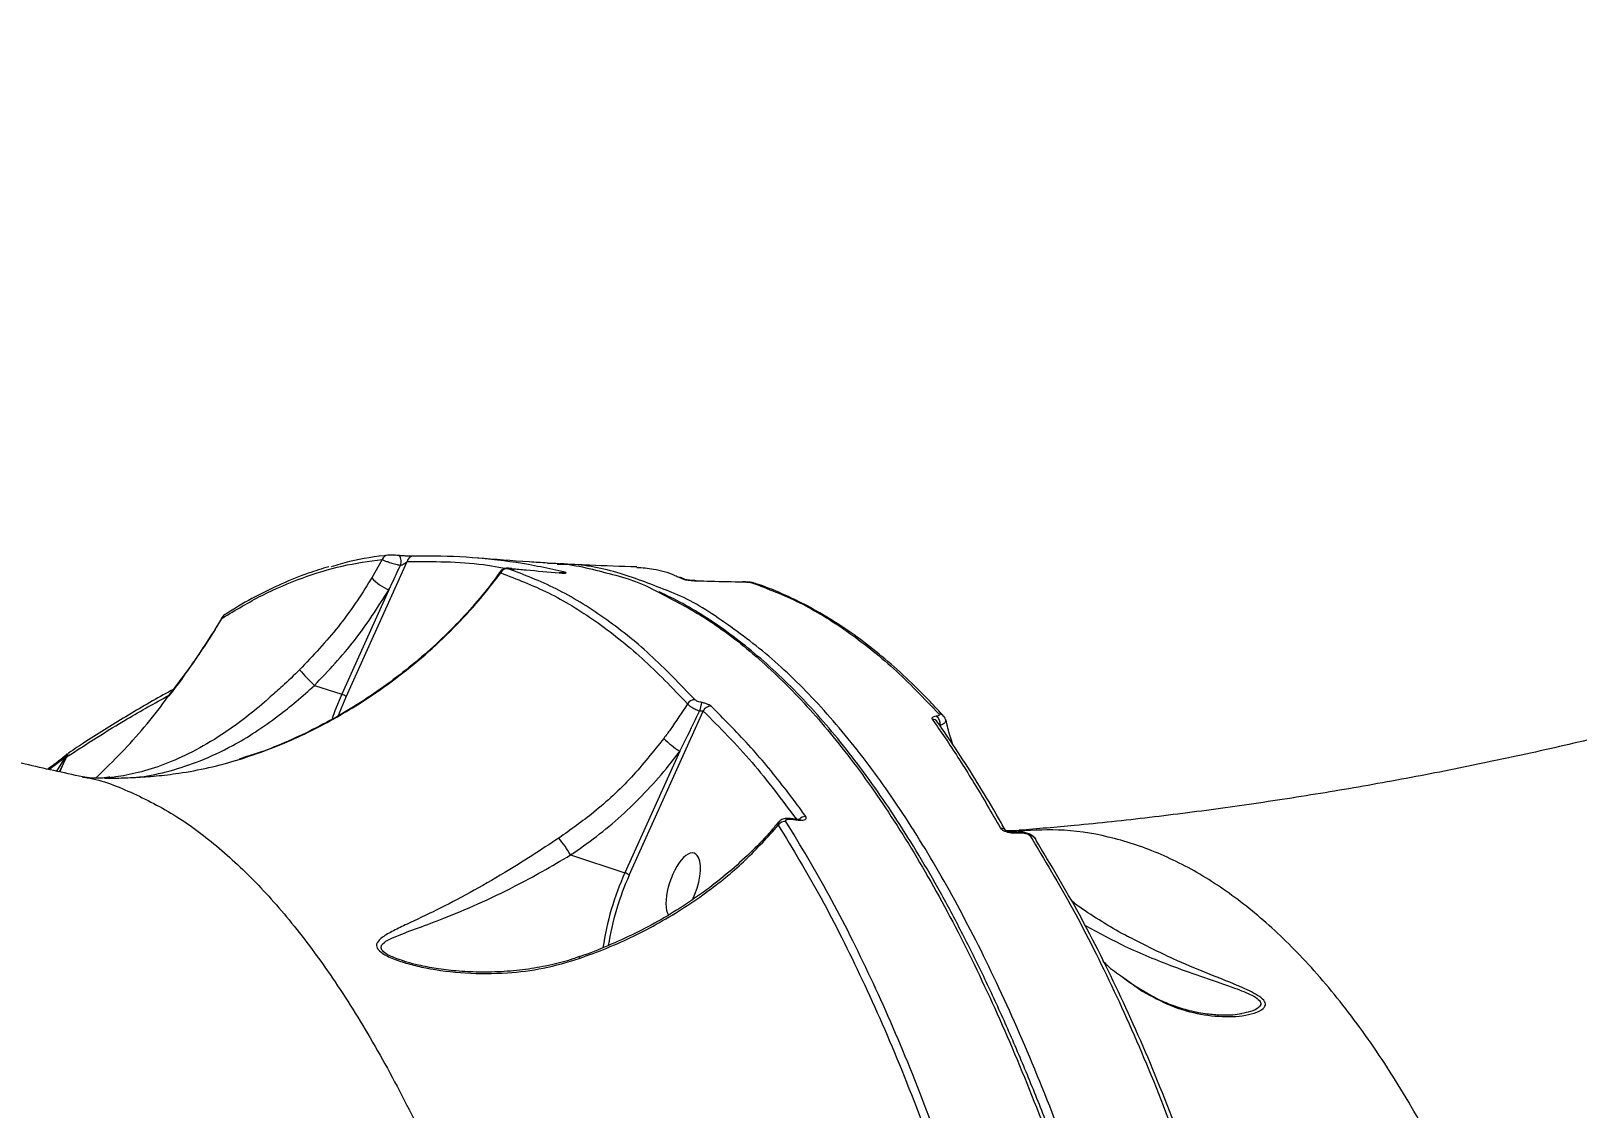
# Model space of a CAD drawing. Header units: millimetres. Extents: x -6879 to 7341, y -8047 to 7187.
# Drawn here: x -445 to -236.3, y 2828.2 to 2973.6 of the extents above; entities that cross this region are included whole.
import ezdxf

# ---------------------------------------------------------------- set-up
doc = ezdxf.new("R2010")
doc.units = ezdxf.units.MM
for name, color, linetype in [('DIKOM_ОБЪЕКТ', 7, 'Continuous'), ('DIKOM_РАЗМЕР_ЗОНА', 7, 'Continuous'), ('DIKOM_РАЗМЕР_ОБЪЕКТА', 7, 'Continuous')]:
    doc.layers.add(name, color=color, linetype=linetype)
doc.styles.add('style1', font='arial.ttf', dxfattribs={"width": 0.8})
doc.dimstyles.new('1-50', dxfattribs={"dimtxt": 300, "dimasz": 200, "dimexe": 100, "dimexo": 0, "dimgap": 100, "dimtad": 0, "dimdec": 0, "dimtxsty": 'style1', "dimcen": 0, "dimclrd": 7, "dimclre": 7, "dimadec": 1, "dimazin": 2, "dimtfac": 1, "dimtdec": 0, "dimtmove": 1, "dimatfit": 3, "dimfxl": 0, "dimlwd": 25, "dimlwe": 18, "dimarcsym": 0})

# ---------------------------------------------------------------- blocks, each defined once
blk = doc.blocks.new('*D20')
at = {"layer": 'Defpoints', "color": 0, "transparency": 16777216}
for p in [(-335.47, 4138.44), (-5198.79, -5966.88), (-1568.13, -5966.88)]:
    blk.add_point(p, dxfattribs=at)
at = {"layer": 'DIKOM_РАЗМЕР_ОБЪЕКТА', "color": 7, "lineweight": 18, "transparency": 16777216}
for p, q in [((-335.47, 4138.44), (-5298.79, 4138.44)), ((-1568.13, -5966.88), (-5298.79, -5966.88))]:
    blk.add_line(p, q, dxfattribs=at)
at = {"layer": 'DIKOM_РАЗМЕР_ОБЪЕКТА', "color": 7, "lineweight": 25, "transparency": 16777216}
for p, q in [((-5198.79, 3938.44), (-5198.79, -81.84)), ((-5198.79, -5766.88), (-5198.79, -1161.62))]:
    blk.add_line(p, q, dxfattribs=at)
at = {"layer": 'DIKOM_РАЗМЕР_ОБЪЕКТА', "color": 7, "transparency": 16777216}
for points in [[(-5232.12, 3938.44), (-5165.46, 3938.44), (-5198.79, 4138.44)], [(-5232.12, -5766.88), (-5165.46, -5766.88), (-5198.79, -5966.88)]]:
    blk.add_solid(points, dxfattribs=at)
at = {"layer": 'DIKOM_РАЗМЕР_ОБЪЕКТА', "color": 0, "transparency": 16777216, "insert": (-5198.79, -621.73), "char_height": 300, "attachment_point": 5, "rotation": 90, "style": 'style1'}
blk.add_mtext('10100', dxfattribs=at)
blk = doc.blocks.new('*D19')
at = {"layer": 'Defpoints', "color": 0, "transparency": 16777216}
for p in [(5624.04, 6094.27), (-4435.35, 2864.29), (5624.04, -2640.11)]:
    blk.add_point(p, dxfattribs=at)
at = {"layer": 'DIKOM_РАЗМЕР_ОБЪЕКТА', "color": 7, "lineweight": 18, "transparency": 16777216}
for p, q in [((-4435.35, 2864.29), (-4435.35, 6194.27)), ((5624.04, -2640.11), (5624.04, 6194.27))]:
    blk.add_line(p, q, dxfattribs=at)
at = {"layer": 'DIKOM_РАЗМЕР_ОБЪЕКТА', "color": 7, "lineweight": 25, "transparency": 16777216}
for p, q in [((-4235.35, 6094.27), (2113.67, 6094.27)), ((5424.04, 6094.27), (3193.46, 6094.27))]:
    blk.add_line(p, q, dxfattribs=at)
at = {"layer": 'DIKOM_РАЗМЕР_ОБЪЕКТА', "color": 7, "transparency": 16777216}
for points in [[(-4235.35, 6127.6), (-4235.35, 6060.94), (-4435.35, 6094.27)], [(5424.04, 6127.6), (5424.04, 6060.94), (5624.04, 6094.27)]]:
    blk.add_solid(points, dxfattribs=at)
at = {"layer": 'DIKOM_РАЗМЕР_ОБЪЕКТА', "color": 0, "transparency": 16777216, "insert": (2653.56, 6094.27), "char_height": 300, "attachment_point": 5, "style": 'style1'}
blk.add_mtext('10100', dxfattribs=at)
blk = doc.blocks.new('*D18')
at = {"layer": 'Defpoints', "color": 0, "transparency": 16777216}
for p in [(-342.29, 5666.7), (-6681.79, -8047.27), (-1651.48, -8047.27)]:
    blk.add_point(p, dxfattribs=at)
at = {"layer": 'DIKOM_РАЗМЕР_ЗОНА', "color": 7, "lineweight": 18, "transparency": 16777216}
for p, q in [((-342.29, 5666.7), (-6781.79, 5666.7)), ((-1651.48, -8047.27), (-6781.79, -8047.27))]:
    blk.add_line(p, q, dxfattribs=at)
at = {"layer": 'DIKOM_РАЗМЕР_ЗОНА', "color": 7, "lineweight": 25, "transparency": 16777216}
for p, q in [((-6681.79, 5466.7), (-6681.79, -340.84)), ((-6681.79, -7847.27), (-6681.79, -1420.62))]:
    blk.add_line(p, q, dxfattribs=at)
at = {"layer": 'DIKOM_РАЗМЕР_ЗОНА', "color": 7, "transparency": 16777216}
for points in [[(-6715.12, 5466.7), (-6648.46, 5466.7), (-6681.79, 5666.7)], [(-6715.12, -7847.27), (-6648.46, -7847.27), (-6681.79, -8047.27)]]:
    blk.add_solid(points, dxfattribs=at)
at = {"layer": 'DIKOM_РАЗМЕР_ЗОНА', "color": 0, "transparency": 16777216, "insert": (-6681.79, -880.73), "char_height": 300, "attachment_point": 5, "rotation": 90, "style": 'style1'}
blk.add_mtext('13700', dxfattribs=at)
blk = doc.blocks.new('*D17')
at = {"layer": 'Defpoints', "color": 0, "transparency": 16777216}
for p in [(-5935.35, 6990.27), (-5935.35, 998.27), (7340.79, -2830.86)]:
    blk.add_point(p, dxfattribs=at)
at = {"layer": 'DIKOM_РАЗМЕР_ЗОНА', "color": 7, "lineweight": 18, "transparency": 16777216}
for p, q in [((-5935.35, 998.27), (-5935.35, 7090.27)), ((7340.79, -2830.86), (7340.79, 7090.27))]:
    blk.add_line(p, q, dxfattribs=at)
at = {"layer": 'DIKOM_РАЗМЕР_ЗОНА', "color": 7, "lineweight": 25, "transparency": 16777216}
for p, q in [((-5735.35, 6990.27), (2016.67, 6990.27)), ((7140.79, 6990.27), (3096.46, 6990.27))]:
    blk.add_line(p, q, dxfattribs=at)
at = {"layer": 'DIKOM_РАЗМЕР_ЗОНА', "color": 7, "transparency": 16777216}
for points in [[(-5735.35, 7023.6), (-5735.35, 6956.94), (-5935.35, 6990.27)], [(7140.79, 7023.6), (7140.79, 6956.94), (7340.79, 6990.27)]]:
    blk.add_solid(points, dxfattribs=at)
at = {"layer": 'DIKOM_РАЗМЕР_ЗОНА', "color": 0, "transparency": 16777216, "insert": (2556.56, 6990.27), "char_height": 300, "attachment_point": 5, "style": 'style1'}
blk.add_mtext('13300', dxfattribs=at)

msp = doc.modelspace()

# ---------------------------------------------------------------- linework, layer by layer
at = {"layer": 'DIKOM_ОБЪЕКТ', "color": 7, "linetype": 'Continuous', "lineweight": 15}
for p, q in [((-402.43, 2883.71), (-394.21, 2901.95)), ((-397.58, 2902.23), (-398.98, 2899.76)), ((-357.74, 2899.94), (-356.9, 2899.57)), ((-356.78, 2899.56), (-357.41, 2899.85)), ((-347.31, 2899.01), (-347.39, 2899.04)), ((-396.66, 2898.13), (-403.02, 2884.03)), ((-406.71, 2885.24), (-403.02, 2884.03)), ((-364.21, 2859.61), (-354.23, 2881.77)), ((-322.57, 2880.23), (-322.61, 2880.29)), ((-439.86, 2876.12), (-439.87, 2876.11)), ((-357.4, 2876.34), (-364.8, 2859.94)), ((-442.56, 2873.9), (-440.38, 2875.53)), ((-440.38, 2875.53), (-441.55, 2873.67)), ((-441.13, 2873.58), (-440.19, 2875.54)), ((-441.07, 2873.56), (-440.17, 2875.57)), ((-440.38, 2875.53), (-440.19, 2875.54)), ((-440.19, 2875.54), (-440.17, 2875.57)), ((-415.7, 2875.66), (-416.86, 2875.27)), ((-416.86, 2875.23), (-416.85, 2875.25)), ((-435, 2872.71), (-435.04, 2872.71)), ((-341.5, 2867.14), (-342.47, 2867.25)), ((-342.37, 2867.17), (-341.4, 2867.06)), ((-311.57, 2865.58), (-311.71, 2865.58)), ((-311.44, 2865.41), (-312.41, 2865.41)), ((-312.28, 2865.33), (-311.32, 2865.32)), ((-372.14, 2862.34), (-364.8, 2859.94)), ((-394.74, 2848.06), (-394.98, 2848.14)), ((-297.64, 2845.91), (-295, 2843.97)), ((-293.83, 2843.39), (-295.14, 2844.12))]:
    msp.add_line(p, q, dxfattribs=at)
at = {"layer": 'DIKOM_ОБЪЕКТ', "color": 7, "linetype": 'Continuous', "lineweight": 15, "flags": 128}
for points in [[(-396.63, 2902.82), (-396.78, 2902.82), (-396.8, 2902.82)], [(-347.39, 2899.05), (-347.51, 2899.08), (-347.66, 2899.1)], [(-403.02, 2884.03), (-403.94, 2881.81), (-404.32, 2880.75)], [(-403.46, 2881.18), (-403.32, 2881.55), (-402.43, 2883.71)], [(-309.3, 2864.31), (-309.34, 2864.44), (-309.4, 2864.55)], [(-295.16, 2844.12), (-295.15, 2844.11), (-295, 2843.97)]]:
    msp.add_lwpolyline(points, dxfattribs=at)
at = {"layer": 'DIKOM_ОБЪЕКТ', "color": 7, "linetype": 'Continuous', "lineweight": 15}
for centre, radius, start, end in [((-396.7, 2901.88), 0.948, 96.0967, 158.3452), ((-396.6, 2901.97), 1.59, 340.4585, 29.624), ((-393.33, 2901.76), 0.905, 86.7065, 167.8965), ((-380.68, 2900.02), 0.981, 85.4326, 156.0425), ((-394.06, 2904.3), 6.7, 222.7325, 247.1587), ((-372.96, 2899.63), 0.866, 86.3512, 114.5622), ((-356.94, 2898.61), 0.96, 64.073, 87.3238), ((-418.29, 2894.02), 0.922, 123.8487, 160.5593), ((-389.66, 2903.41), 24.92, 220.131, 226.8297), ((-403.45, 2882.56), 1.53, 48.5116, 73.6751), ((-355.43, 2882.23), 1.06, 85.3274, 150.8235), ((-344.91, 2880.04), 9.96, 163.1666, 169.9999), ((-353.23, 2881.36), 1.07, 87.1602, 157.709), ((-323.35, 2879.78), 0.9, 34.4717, 88.8086), ((-323.49, 2880.05), 1.25, 351.6048, 54.7801), ((-322.39, 2880.48), 0.87, 41.0265, 90.0661), ((-351.73, 2885.55), 10.81, 223.6984, 238.3694), ((-439.46, 2875.51), 0.729, 124.177, 177.3414), ((-439.44, 2875.52), 0.731, 124.4312, 176.1321), ((-343.16, 2865.77), 1.11, 85.1694, 147.6896), ((-342.5, 2867.12), 0.136, 21.2312, 77.1239), ((-341.53, 2867.01), 0.134, 20.973, 78.3866), ((-340.45, 2866.42), 1.11, 86.6617, 139.8175), ((-314.1, 2865.1), 0.865, 30.6215, 89.496), ((-390.93, 2850.97), 21.97, 31.1767, 38.4256), ((-312.42, 2865.25), 0.16, 27.8122, 86.3881), ((-311.46, 2865.25), 0.162, 27.9859, 84.2253), ((-310.11, 2864.08), 0.849, 33.4042, 90.7437), ((-330.17, 2844.27), 38.01, 155.6553, 171.6033), ((-330.4, 2844.35), 37.1, 155.6999, 171.0526), ((-365.23, 2858.47), 1.53, 48.509, 73.6777), ((-370.67, 2848.5), 0.322, 161.3197, 203.1915)]:
    msp.add_arc(centre, radius, start, end, dxfattribs=at)
for start_param, end_param in [(2.743562, 5.96582), (1.262119, 2.743562)]:
    msp.add_ellipse((-356.94, 2858.18), major_axis=(-1.5, -4.39), ratio=0.406201, start_param=start_param, end_param=end_param, dxfattribs=at)
for points, knots in [([(-419.16, 2894.33), (-417.36, 2895.4), (-413.77, 2897.54), (-408.37, 2899.83), (-402.97, 2901.5), (-399.38, 2901.99), (-397.58, 2902.23)], [0, 0, 0, 0, 0.249119, 0.498244, 0.749121, 1, 1, 1, 1]), ([(-404.79, 2901.25), (-405.71, 2900.97), (-407.82, 2900.34), (-411.12, 2898.99), (-414.7, 2897.22), (-417.26, 2895.8), (-418.63, 2894.89), (-418.8, 2894.77)], [0, 0, 0, 0, 0.195713, 0.451238, 0.707045, 0.963292, 1, 1, 1, 1]), ([(-396.63, 2902.82), (-398.42, 2902.61), (-401.02, 2902.31), (-403.64, 2901.48), (-404.46, 2901.22)], [0, 0, 0, 0, 0.685735, 1, 1, 1, 1]), ([(-397.58, 2902.23), (-397.51, 2902.19), (-397.35, 2902.11), (-396.87, 2901.94), (-396.26, 2901.75), (-395.64, 2901.57), (-395.26, 2901.48), (-395.11, 2901.44)], [0, 0, 0, 0, 0.212086, 0.424014, 0.639596, 0.856149, 1, 1, 1, 1]), ([(-395.21, 2902.76), (-395.33, 2902.77), (-395.6, 2902.79), (-396.03, 2902.82), (-396.46, 2902.84), (-396.68, 2902.83), (-396.8, 2902.82)], [0, 0, 0, 0, 0.189148, 0.423733, 0.69032, 1, 1, 1, 1]), ([(-396.66, 2898.13), (-396.52, 2898.42), (-396, 2899.52), (-395.48, 2900.63), (-395.11, 2901.44)], [0, 0, 0, 0, 0.266444, 1, 1, 1, 1]), ([(-393.28, 2902.66), (-393.38, 2902.66), (-393.6, 2902.66), (-394.11, 2902.68), (-394.68, 2902.71), (-395.05, 2902.74), (-395.22, 2902.76)], [0, 0, 0, 0, 0.259202, 0.517756, 0.781204, 1, 1, 1, 1]), ([(-395.11, 2901.44), (-395.03, 2901.47), (-394.86, 2901.53), (-394.62, 2901.65), (-394.39, 2901.8), (-394.27, 2901.9), (-394.21, 2901.95)], [0, 0, 0, 0, 0.196382, 0.461204, 0.733252, 1, 1, 1, 1]), ([(-394.21, 2901.95), (-390.72, 2901.97), (-385.79, 2901.99), (-381.12, 2901.08), (-379.76, 2900.82)], [0, 0, 0, 0, 0.708098, 1, 1, 1, 1]), ([(-372.91, 2900.5), (-373.18, 2900.56), (-374.53, 2900.89), (-378.08, 2901.64), (-383.65, 2902.42), (-389.12, 2902.72), (-392.36, 2902.68), (-393.28, 2902.66)], [0, 0, 0, 0, 0.041372, 0.206871, 0.538152, 0.869429, 1, 1, 1, 1]), ([(-375.27, 2901.75), (-376.09, 2901.8), (-379.25, 2901.98), (-382.36, 2902.24), (-384.66, 2902.43)], [0, 0, 0, 0, 0.257976, 1, 1, 1, 1]), ([(-380.07, 2901.01), (-380.1, 2901.02), (-380.27, 2901.03), (-380.55, 2901.05), (-380.77, 2901.06), (-381.05, 2901.01), (-381.28, 2900.91), (-381.47, 2900.78), (-381.54, 2900.66), (-381.57, 2900.62)], [0, 0, 0, 0, 0.0507301, 0.272501, 0.5266063, 0.6450732, 0.7735425, 0.9354362, 1, 1, 1, 1]), ([(-380.6, 2900.99), (-380.6, 2901), (-380.64, 2901.01), (-380.67, 2901.03), (-380.63, 2901.04), (-380.51, 2901.04), (-380.31, 2901.03), (-380.14, 2901.02), (-380.05, 2901.01)], [0, 0, 0, 0, 0.035467, 0.257318, 0.448284, 0.628059, 0.814341, 1, 1, 1, 1]), ([(-355.34, 2883.28), (-357.36, 2885.39), (-361.39, 2889.61), (-367.65, 2894.53), (-374.04, 2898.5), (-378.41, 2900.16), (-380.6, 2900.99)], [0, 0, 0, 0, 0.248616, 0.497233, 0.748618, 1, 1, 1, 1]), ([(-380.05, 2901.01), (-379.42, 2900.95), (-377.29, 2900.74), (-375.15, 2900.56), (-373.66, 2900.43)], [0, 0, 0, 0, 0.299656, 1, 1, 1, 1]), ([(-375.27, 2901.72), (-375.19, 2901.72), (-372.68, 2901.8), (-367.81, 2900.58), (-362.98, 2899.31), (-360.59, 2897.98), (-360.53, 2897.94)], [0, 0, 0, 0, 0.016898, 0.501667, 0.986828, 1, 1, 1, 1]), ([(-358.79, 2897.91), (-361.01, 2898.78), (-365.52, 2900.56), (-370.59, 2901.64), (-373.44, 2901.57), (-373.94, 2901.55)], [0, 0, 0, 0, 0.444475, 0.903732, 1, 1, 1, 1]), ([(-363.19, 2901.23), (-365.33, 2901.29), (-368.81, 2901.39), (-372.23, 2901.58), (-373.54, 2901.65)], [0, 0, 0, 0, 0.615308, 1, 1, 1, 1]), ([(-363.2, 2901.16), (-362.45, 2901.12), (-360.78, 2901.02), (-358.94, 2900.47), (-357.85, 2899.99), (-357.74, 2899.94)], [0, 0, 0, 0, 0.422674, 0.943906, 1, 1, 1, 1]), ([(-416.86, 2875.23), (-415.59, 2875.65), (-411.8, 2876.91), (-405.73, 2879.69), (-399.67, 2883.28), (-394.73, 2886.87), (-390.73, 2890.23), (-387.03, 2893.84), (-383.98, 2897.26), (-382.27, 2899.5), (-381.57, 2900.41)], [0, 0, 0, 0, 0.085618, 0.257205, 0.432565, 0.551569, 0.670589, 0.792967, 0.915356, 1, 1, 1, 1]), ([(-381.59, 2900.64), (-382.17, 2899.84), (-383.56, 2897.93), (-386.06, 2895.04), (-389.03, 2891.96), (-392.21, 2889.05), (-395.59, 2886.32), (-399.1, 2883.8), (-402.74, 2881.51), (-406.44, 2879.47), (-410.21, 2877.71), (-413.29, 2876.43), (-415.14, 2875.84), (-415.7, 2875.66)], [0, 0, 0, 0, 0.074306, 0.178643, 0.282036, 0.384482, 0.486035, 0.586683, 0.68395, 0.778939, 0.871595, 0.961661, 1, 1, 1, 1]), ([(-398.98, 2899.76), (-399.04, 2899.66), (-400.39, 2897.4), (-403.35, 2893.03), (-406.91, 2889.26), (-408.71, 2887.35)], [0, 0, 0, 0, 0.021093, 0.505708, 1, 1, 1, 1]), ([(-381.56, 2900.62), (-381.59, 2900.58), (-381.63, 2900.53), (-381.59, 2900.45), (-381.57, 2900.41)], [0, 0, 0, 0, 0.584878, 1, 1, 1, 1]), ([(-381.57, 2900.41), (-379.41, 2899.6), (-375.1, 2897.96), (-368.73, 2894.04), (-362.46, 2889.12), (-358.39, 2884.87), (-356.35, 2882.74)], [0, 0, 0, 0, 0.248616, 0.497232, 0.748615, 1, 1, 1, 1]), ([(-373.01, 2900.41), (-373.01, 2900.41), (-373.01, 2900.4), (-373.08, 2900.4), (-373.23, 2900.41), (-373.44, 2900.42), (-373.61, 2900.43), (-373.68, 2900.44)], [0, 0, 0, 0, 0.097435, 0.265496, 0.508638, 0.803989, 1, 1, 1, 1]), ([(-373.66, 2900.43), (-373.53, 2900.42), (-373.27, 2900.4), (-372.97, 2900.39), (-372.78, 2900.4), (-372.71, 2900.43), (-372.76, 2900.46), (-372.87, 2900.49), (-372.91, 2900.5)], [0, 0, 0, 0, 0.1643414, 0.3291506, 0.4897202, 0.6615716, 0.8613198, 1, 1, 1, 1]), ([(-356.9, 2899.57), (-356.82, 2899.55), (-356.7, 2899.51), (-356.3, 2899.45), (-355.87, 2899.4), (-355.44, 2899.37), (-355.2, 2899.36), (-355.09, 2899.36)], [0, 0, 0, 0, 0.303842, 0.502347, 0.7017, 0.873287, 1, 1, 1, 1]), ([(-355.18, 2899.37), (-355.24, 2899.37), (-355.42, 2899.37), (-355.76, 2899.4), (-356.12, 2899.43), (-356.42, 2899.47), (-356.58, 2899.5), (-356.59, 2899.51), (-356.6, 2899.51)], [0, 0, 0, 0, 0.100734, 0.287308, 0.482922, 0.682845, 0.896203, 1, 1, 1, 1]), ([(-355.09, 2899.36), (-354.47, 2899.34), (-352.37, 2899.28), (-350.27, 2899.24), (-348.8, 2899.21)], [0, 0, 0, 0, 0.299634, 1, 1, 1, 1]), ([(-347.38, 2899.04), (-347.42, 2899.05), (-347.55, 2899.11), (-347.75, 2899.13), (-348.07, 2899.18), (-348.46, 2899.2), (-348.76, 2899.22), (-348.91, 2899.21), (-348.94, 2899.21)], [0, 0, 0, 0, 0.094529, 0.28801, 0.5330427, 0.732197, 0.9380621, 1, 1, 1, 1]), ([(-348.8, 2899.21), (-348.74, 2899.21), (-348.59, 2899.21), (-348.33, 2899.19), (-348.05, 2899.17), (-347.8, 2899.14), (-347.71, 2899.11), (-347.66, 2899.1)], [0, 0, 0, 0, 0.12075, 0.30753, 0.522872, 0.737466, 1, 1, 1, 1]), ([(-347.66, 2899.1), (-345.5, 2898.27), (-341.17, 2896.63), (-334.8, 2892.68), (-328.51, 2887.75), (-324.43, 2883.48), (-322.39, 2881.35)], [0, 0, 0, 0, 0.248616, 0.497233, 0.748616, 1, 1, 1, 1]), ([(-321.76, 2881.03), (-322.37, 2881.71), (-324.04, 2883.57), (-326.82, 2886.29), (-330.11, 2889.2), (-333.43, 2891.79), (-336.78, 2894.05), (-340.17, 2896.02), (-343.6, 2897.64), (-345.98, 2898.63), (-347.23, 2898.99), (-347.31, 2899.01)], [0, 0, 0, 0, 0.0753744, 0.2068664, 0.3382318, 0.4691867, 0.5996177, 0.7299032, 0.8603746, 0.9909066, 1, 1, 1, 1]), ([(-406.71, 2885.24), (-404.83, 2887.22), (-401.05, 2891.21), (-398.14, 2895.81), (-396.66, 2898.13)], [0, 0, 0, 0, 0.494691, 1, 1, 1, 1]), ([(-360.53, 2897.94), (-358.26, 2896.78), (-353.72, 2894.45), (-347.08, 2889.32), (-340.6, 2883.05), (-334.24, 2875.45), (-328.03, 2866.52), (-321.99, 2856.27), (-316.26, 2844.91), (-310.84, 2832.51), (-305.74, 2819.16), (-300.89, 2804.64), (-296.3, 2788.95), (-292, 2772.12), (-288.09, 2754.52), (-284.57, 2736.22), (-281.43, 2717.32), (-278.63, 2697.51), (-276.18, 2676.82), (-274.12, 2655.31), (-272.53, 2634.38), (-271.41, 2614.14), (-270.81, 2601.05), (-270.64, 2594.25), (-270.63, 2594.01)], [0, 0, 0, 0, 0.047577, 0.095101, 0.142661, 0.190186, 0.23909, 0.288035, 0.33694, 0.384464, 0.432025, 0.47955, 0.528455, 0.5774, 0.626305, 0.67383, 0.721391, 0.768916, 0.817821, 0.866766, 0.915671, 0.957032, 0.998442, 1, 1, 1, 1]), ([(-273.48, 2654.84), (-273.75, 2657.92), (-274.32, 2664.49), (-275.31, 2674.36), (-276.42, 2684.47), (-277.62, 2694.4), (-278.91, 2704.18), (-280.3, 2713.79), (-281.77, 2723.24), (-283.34, 2732.54), (-285, 2741.68), (-286.75, 2750.67), (-288.59, 2759.48), (-290.51, 2768.07), (-292.51, 2776.42), (-294.58, 2784.51), (-296.72, 2792.35), (-298.93, 2799.94), (-301.22, 2807.29), (-303.58, 2814.39), (-306.02, 2821.26), (-308.53, 2827.89), (-311.13, 2834.28), (-313.79, 2840.43), (-316.54, 2846.33), (-319.34, 2851.97), (-322.2, 2857.31), (-325.11, 2862.35), (-328.07, 2867.08), (-331.07, 2871.52), (-334.13, 2875.66), (-337.24, 2879.5), (-340.4, 2883.05), (-343.61, 2886.3), (-346.88, 2889.25), (-350.21, 2891.91), (-353.58, 2894.27), (-356.91, 2896.29), (-359.13, 2897.37), (-360.2, 2897.88)], [0, 0, 0, 0, 0.024041, 0.051133, 0.078153, 0.105131, 0.132097, 0.159081, 0.186106, 0.213201, 0.2404, 0.267731, 0.295173, 0.322575, 0.349825, 0.376963, 0.404021, 0.431029, 0.458019, 0.485021, 0.512055, 0.539154, 0.566348, 0.593667, 0.621126, 0.648584, 0.675917, 0.703131, 0.730256, 0.757321, 0.784356, 0.81139, 0.838445, 0.865544, 0.892711, 0.919973, 0.947351, 0.974725, 1, 1, 1, 1]), ([(-268.88, 2596.97), (-269.03, 2601.43), (-269.43, 2613.58), (-270.54, 2632.75), (-272.15, 2654.43), (-274.15, 2675.36), (-276.54, 2695.9), (-279.34, 2715.95), (-282.55, 2735.44), (-286.1, 2753.93), (-289.96, 2771.39), (-294.12, 2787.79), (-298.64, 2803.41), (-303.52, 2818.15), (-308.75, 2831.95), (-314.21, 2844.49), (-319.89, 2855.76), (-325.74, 2865.79), (-331.88, 2874.73), (-338.29, 2882.49), (-344.94, 2889.06), (-351.72, 2894.12), (-356.35, 2897.02), (-358.72, 2897.88), (-358.79, 2897.91)], [0, 0, 0, 0, 0.0286216, 0.0777945, 0.1255794, 0.1734012, 0.2211861, 0.270359, 0.319572, 0.3687451, 0.4165292, 0.4643505, 0.5121348, 0.5613071, 0.6105196, 0.659692, 0.7074766, 0.7552981, 0.803083, 0.8522554, 0.9014682, 0.9506407, 0.9984258, 1, 1, 1, 1]), ([(-426.5, 2883.67), (-425.29, 2885.26), (-422.63, 2888.75), (-420.38, 2892.36), (-419.16, 2894.33)], [0, 0, 0, 0, 0.457318, 1, 1, 1, 1]), ([(-419.19, 2894.38), (-419.5, 2893.85), (-420.69, 2891.79), (-423.09, 2888.28), (-425.19, 2885.27), (-426.38, 2883.81), (-426.39, 2883.8)], [0, 0, 0, 0, 0.145464, 0.570135, 0.996273, 1, 1, 1, 1]), ([(-419.19, 2894.38), (-419.2, 2894.38), (-419.23, 2894.37), (-419.19, 2894.34), (-419.16, 2894.33)], [0, 0, 0, 0, 0.236632, 1, 1, 1, 1]), ([(-418.94, 2894.68), (-418.95, 2894.67), (-419.05, 2894.62), (-419.13, 2894.49), (-419.2, 2894.39)], [0, 0, 0, 0, 0.138271, 1, 1, 1, 1]), ([(-408.71, 2887.35), (-409.48, 2886.6), (-410.79, 2885.32), (-412.12, 2884.15), (-412.67, 2883.67)], [0, 0, 0, 0, 0.586632, 1, 1, 1, 1]), ([(-425.73, 2884.7), (-425.83, 2884.64), (-427.85, 2883.58), (-431.8, 2881.24), (-436.4, 2878.45), (-439.1, 2876.64), (-439.86, 2876.13)], [0, 0, 0, 0, 0.023034, 0.431987, 0.840196, 1, 1, 1, 1]), ([(-430.84, 2872.81), (-430.62, 2872.84), (-429.22, 2872.99), (-426.32, 2873.6), (-422.15, 2874.96), (-418.27, 2876.76), (-414.71, 2878.88), (-411.83, 2880.91), (-409.13, 2883.07), (-407.52, 2884.51), (-406.71, 2885.24)], [0, 0, 0, 0, 0.03616, 0.224321, 0.399192, 0.577753, 0.695028, 0.815017, 0.90613, 1, 1, 1, 1]), ([(-208.38, 2884.82), (-209.42, 2884.51), (-213.9, 2883.19), (-221.84, 2881.06), (-232.2, 2878.45), (-242.55, 2876.06), (-252.89, 2873.89), (-263.21, 2871.93), (-273.51, 2870.2), (-283.77, 2868.67), (-293.98, 2867.37), (-303.26, 2866.36), (-309.1, 2865.87), (-311.58, 2865.67)], [0, 0, 0, 0, 0.0300327, 0.1295791, 0.2291292, 0.3286863, 0.4282524, 0.5278325, 0.6274307, 0.7270528, 0.8267062, 0.9263971, 1, 1, 1, 1]), ([(-440.17, 2875.57), (-437.44, 2877.34), (-432.82, 2880.33), (-428.26, 2882.84), (-426.41, 2883.86)], [0, 0, 0, 0, 0.592651, 1, 1, 1, 1]), ([(-436.26, 2872.7), (-435.24, 2873.69), (-431.92, 2876.9), (-428.74, 2880.62), (-426.72, 2883.37), (-426.5, 2883.67)], [0, 0, 0, 0, 0.284279, 0.922061, 1, 1, 1, 1]), ([(-412.67, 2883.67), (-412.93, 2883.44), (-414.15, 2882.33), (-416.36, 2880.58), (-419.65, 2878.24), (-423.24, 2876.15), (-427.04, 2874.47), (-430.58, 2873.38), (-433.05, 2872.93), (-434.37, 2872.77), (-434.97, 2872.72), (-434.99, 2872.72), (-435, 2872.71)], [0, 0, 0, 0, 0.026714, 0.127881, 0.231938, 0.38097, 0.534093, 0.691297, 0.851689, 0.908888, 0.966811, 1, 1, 1, 1]), ([(-356.35, 2882.74), (-357.11, 2881.57), (-358.14, 2880), (-359.26, 2878.47), (-359.55, 2878.08)], [0, 0, 0, 0, 0.746818, 1, 1, 1, 1]), ([(-356.35, 2882.74), (-356.28, 2882.66), (-356.12, 2882.49), (-355.66, 2882.2), (-355.17, 2881.95), (-354.84, 2881.82), (-354.72, 2881.77)], [0, 0, 0, 0, 0.278434, 0.556664, 0.837899, 1, 1, 1, 1]), ([(-354.45, 2882.93), (-354.52, 2882.94), (-354.7, 2882.98), (-354.97, 2883.07), (-355.22, 2883.18), (-355.3, 2883.25), (-355.34, 2883.28)], [0, 0, 0, 0, 0.183602, 0.462583, 0.730914, 1, 1, 1, 1]), ([(-353.18, 2882.43), (-353.25, 2882.49), (-353.39, 2882.59), (-353.78, 2882.75), (-354.15, 2882.86), (-354.38, 2882.91), (-354.45, 2882.93)], [0, 0, 0, 0, 0.292725, 0.584925, 0.881992, 1, 1, 1, 1]), ([(-340.39, 2867.53), (-340.58, 2867.8), (-341.54, 2869.14), (-344.06, 2872.49), (-348.07, 2877.33), (-351.48, 2880.73), (-353.18, 2882.43)], [0, 0, 0, 0, 0.048064, 0.240322, 0.619879, 1, 1, 1, 1]), ([(-437.99, 2872.88), (-440.59, 2873.44), (-446.03, 2874.63), (-454.06, 2876.64), (-461.68, 2878.7), (-466.45, 2880.15), (-468.6, 2880.8)], [0, 0, 0, 0, 0.244814, 0.511401, 0.779154, 1, 1, 1, 1]), ([(-357.4, 2876.34), (-356.68, 2877.78), (-355.78, 2879.58), (-354.9, 2881.4), (-354.72, 2881.77)], [0, 0, 0, 0, 0.7939246, 1, 1, 1, 1]), ([(-354.72, 2881.77), (-354.7, 2881.78), (-354.61, 2881.79), (-354.46, 2881.8), (-354.31, 2881.8), (-354.25, 2881.78), (-354.23, 2881.77)], [0, 0, 0, 0, 0.126155, 0.436701, 0.726027, 1, 1, 1, 1]), ([(-354.23, 2881.77), (-351.99, 2879.53), (-347.6, 2875.12), (-343.62, 2869.79), (-341.66, 2867.16)], [0, 0, 0, 0, 0.507683, 1, 1, 1, 1]), ([(-322.77, 2881.07), (-322.9, 2881.04), (-323.15, 2881), (-323.35, 2880.87), (-323.38, 2880.76), (-323.34, 2880.69), (-323.33, 2880.68)], [0, 0, 0, 0, 0.305363, 0.61145, 0.9126127, 1, 1, 1, 1]), ([(-323.33, 2880.68), (-323.18, 2880.47), (-322.46, 2879.44), (-320.58, 2876.68), (-317.67, 2872.13), (-315.29, 2868.02), (-314.09, 2865.96)], [0, 0, 0, 0, 0.048064, 0.240322, 0.619883, 1, 1, 1, 1]), ([(-322.39, 2881.35), (-322.38, 2881.34), (-322.35, 2881.29), (-322.36, 2881.2), (-322.5, 2881.12), (-322.68, 2881.08), (-322.77, 2881.07)], [0, 0, 0, 0, 0.108513, 0.398255, 0.699611, 1, 1, 1, 1]), ([(-313.36, 2865.52), (-313.7, 2866.12), (-314.9, 2868.26), (-316.94, 2871.67), (-319.49, 2875.71), (-321.38, 2878.57), (-322.41, 2880), (-322.61, 2880.28)], [0, 0, 0, 0, 0.105787, 0.381069, 0.657026, 0.932921, 1, 1, 1, 1]), ([(-322.26, 2879.87), (-322.09, 2879.93), (-321.76, 2880.07), (-321.49, 2880.32), (-321.49, 2880.48), (-321.49, 2880.56)], [0, 0, 0, 0, 0.342311, 0.684725, 1, 1, 1, 1]), ([(-321.5, 2880.56), (-321.5, 2880.59), (-321.51, 2880.74), (-321.62, 2880.92), (-321.72, 2881.03), (-321.75, 2881.06)], [0, 0, 0, 0, 0.155147, 0.76392, 1, 1, 1, 1]), ([(-320.54, 2877.24), (-320.67, 2877.63), (-321.05, 2878.72), (-321.3, 2879.84), (-321.46, 2880.57)], [0, 0, 0, 0, 0.351407, 1, 1, 1, 1]), ([(-359.55, 2878.08), (-360.96, 2876.3), (-363.83, 2872.72), (-368.65, 2868.22), (-372.13, 2865.75), (-373.72, 2864.62)], [0, 0, 0, 0, 0.348177, 0.703136, 1, 1, 1, 1]), ([(-440.11, 2875.93), (-440.86, 2875.3), (-441.64, 2874.63), (-442.69, 2873.97), (-442.74, 2873.94)], [0, 0, 0, 0, 0.946935, 1, 1, 1, 1]), ([(-439.79, 2876.16), (-439.85, 2876.12), (-439.98, 2876.05), (-440.08, 2875.94), (-440.14, 2875.88)], [0, 0, 0, 0, 0.478824, 1, 1, 1, 1]), ([(-372.14, 2862.34), (-370.96, 2863.16), (-368.6, 2864.8), (-365.26, 2867.61), (-362.1, 2870.68), (-359.48, 2873.62), (-358, 2875.57), (-357.4, 2876.34)], [0, 0, 0, 0, 0.210828, 0.421653, 0.638616, 0.855577, 1, 1, 1, 1]), ([(-440.11, 2875.92), (-440.17, 2875.88), (-440.29, 2875.78), (-440.35, 2875.62), (-440.38, 2875.53)], [0, 0, 0, 0, 0.450513, 1, 1, 1, 1]), ([(-435.04, 2872.71), (-435.05, 2872.71), (-435.12, 2872.7), (-434.62, 2872.7), (-433.25, 2872.72), (-430.93, 2872.79), (-428.06, 2872.99), (-424.71, 2873.4), (-420.94, 2874.07), (-418.22, 2874.84), (-416.86, 2875.23)], [0, 0, 0, 0, 0.022693, 0.114527, 0.206477, 0.342461, 0.481267, 0.623146, 0.810246, 1, 1, 1, 1]), ([(-438, 2872.85), (-437.93, 2872.84), (-435.74, 2872.59), (-431.5, 2870.92), (-425.41, 2867.81), (-419.55, 2863.44), (-413.91, 2858.08), (-408.35, 2851.55), (-402.87, 2843.84), (-397.5, 2834.93), (-392.25, 2824.81), (-387.14, 2813.45), (-382.17, 2800.8), (-377.42, 2787.01), (-373.02, 2772.43), (-368.97, 2757.22), (-365.28, 2741.53), (-361.84, 2724.92), (-358.68, 2707.41), (-355.81, 2689.05), (-353.31, 2670.35), (-351.19, 2651.4), (-349.42, 2632.3), (-347.97, 2612.62), (-346.86, 2592.39), (-346.08, 2571.71), (-345.86, 2557.72), (-345.75, 2550.73)], [0, 0, 0, 0, 0.001308, 0.044216, 0.087088, 0.127423, 0.167788, 0.208123, 0.249622, 0.291154, 0.332652, 0.375652, 0.418651, 0.462269, 0.505886, 0.546852, 0.58785, 0.628817, 0.670977, 0.713172, 0.755333, 0.795558, 0.835812, 0.876038, 0.917348, 0.95869, 1, 1, 1, 1]), ([(-434.31, 2872.89), (-434.31, 2872.89), (-434.31, 2872.89), (-434.63, 2872.81), (-435.25, 2872.72), (-436.21, 2872.67), (-437.25, 2872.74), (-437.79, 2872.85), (-437.99, 2872.9)], [0, 0, 0, 0, 0.099757, 0.258451, 0.430015, 0.624019, 0.863356, 1, 1, 1, 1]), ([(-344.08, 2866.8), (-344.39, 2866.41), (-345.47, 2865.08), (-347.56, 2862.91), (-350.35, 2860.33), (-353.37, 2857.9), (-356.57, 2855.64), (-359.94, 2853.58), (-363.44, 2851.71), (-367.08, 2850.07), (-369.61, 2849.04), (-370.93, 2848.62), (-370.97, 2848.61)], [0, 0, 0, 0, 0.049257, 0.16877, 0.288276, 0.407784, 0.527122, 0.64493, 0.762239, 0.87926, 0.995857, 1, 1, 1, 1]), ([(-370.96, 2848.37), (-369.71, 2848.83), (-365.97, 2850.2), (-359.98, 2853.14), (-353.72, 2857.2), (-348.34, 2861.65), (-345.52, 2864.78), (-344.1, 2866.37)], [0, 0, 0, 0, 0.116579, 0.350263, 0.589708, 0.793088, 1, 1, 1, 1]), ([(-344.05, 2866.78), (-344.09, 2866.71), (-344.16, 2866.59), (-344.11, 2866.43), (-344.1, 2866.37)], [0, 0, 0, 0, 0.6291018, 1, 1, 1, 1]), ([(-344.1, 2866.37), (-342.16, 2863.16), (-338.27, 2856.73), (-332.72, 2845.61), (-327.37, 2833.5), (-324.02, 2824.48), (-322.34, 2819.96)], [0, 0, 0, 0, 0.248475, 0.496952, 0.748476, 1, 1, 1, 1]), ([(-342.47, 2867.24), (-342.52, 2867.25), (-342.84, 2867.29), (-343.3, 2867.26), (-343.81, 2867.07), (-343.98, 2866.85), (-344.04, 2866.78)], [0, 0, 0, 0, 0.084257, 0.526131, 0.84787, 1, 1, 1, 1]), ([(-343.07, 2866.88), (-343.08, 2866.91), (-343.12, 2866.98), (-343.08, 2867.08), (-342.93, 2867.15), (-342.69, 2867.19), (-342.48, 2867.17), (-342.37, 2867.17)], [0, 0, 0, 0, 0.148803, 0.348808, 0.557374, 0.779062, 1, 1, 1, 1]), ([(-321.28, 2820.41), (-322.94, 2824.87), (-326.25, 2833.8), (-331.59, 2845.9), (-337.17, 2857.11), (-341.1, 2863.62), (-343.07, 2866.88)], [0, 0, 0, 0, 0.2484771, 0.4969552, 0.7484769, 1, 1, 1, 1]), ([(-341.09, 2867.14), (-341.09, 2867.14), (-341.09, 2867.14), (-341.14, 2867.13), (-341.25, 2867.13), (-341.38, 2867.13), (-341.48, 2867.14), (-341.51, 2867.14)], [0, 0, 0, 0, 0.093162, 0.311949, 0.565165, 0.887402, 1, 1, 1, 1]), ([(-341.4, 2867.06), (-341.25, 2867.05), (-340.94, 2867.02), (-340.59, 2867.08), (-340.36, 2867.19), (-340.29, 2867.35), (-340.35, 2867.47), (-340.39, 2867.53)], [0, 0, 0, 0, 0.20643, 0.413366, 0.61429, 0.813511, 1, 1, 1, 1]), ([(-314.09, 2865.96), (-314.04, 2865.89), (-313.93, 2865.76), (-313.59, 2865.57), (-313.15, 2865.43), (-312.7, 2865.34), (-312.41, 2865.33), (-312.28, 2865.33)], [0, 0, 0, 0, 0.213182, 0.426498, 0.630611, 0.828927, 1, 1, 1, 1]), ([(-312.41, 2865.42), (-312.46, 2865.42), (-312.6, 2865.41), (-312.85, 2865.45), (-313.11, 2865.51), (-313.3, 2865.57), (-313.41, 2865.62), (-313.45, 2865.65), (-313.44, 2865.65), (-313.44, 2865.65)], [0, 0, 0, 0, 0.114262, 0.337054, 0.527872, 0.694702, 0.848492, 0.977849, 1, 1, 1, 1]), ([(-311.72, 2865.63), (-311.84, 2865.62), (-312.33, 2865.57), (-312.9, 2865.6), (-313.33, 2865.62)], [0, 0, 0, 0, 0.262127, 1, 1, 1, 1]), ([(-219.04, 2680.65), (-219.56, 2685.3), (-220.81, 2696.26), (-223.21, 2712.74), (-226.12, 2729.79), (-229.33, 2745.71), (-232.8, 2760.54), (-236.61, 2774.68), (-240.79, 2788.05), (-245.33, 2800.59), (-250.23, 2812.26), (-255.48, 2822.98), (-261.12, 2832.71), (-267.07, 2841.28), (-273.16, 2848.48), (-279.35, 2854.35), (-285.58, 2858.95), (-292.03, 2862.44), (-298.69, 2864.74), (-305.22, 2865.9), (-309.55, 2865.68), (-311.57, 2865.58)], [0, 0, 0, 0, 0.0404493, 0.0954394, 0.1503826, 0.2020752, 0.2538067, 0.3054986, 0.3586823, 0.4119091, 0.4650926, 0.5201999, 0.5753075, 0.6312064, 0.687105, 0.7396062, 0.7921489, 0.8446507, 0.8986824, 0.9527581, 1, 1, 1, 1]), ([(-373.72, 2864.62), (-374.94, 2863.82), (-377.43, 2862.18), (-381.47, 2859.66), (-385.81, 2857.17), (-390.26, 2854.87), (-393.67, 2853.27), (-396.09, 2852.11), (-397.52, 2851.3), (-398.34, 2850.54), (-398.38, 2849.78), (-397.53, 2848.97), (-395.88, 2848.21), (-393.86, 2847.58), (-390.73, 2846.86), (-386.3, 2846.3), (-380.95, 2846.32), (-375.77, 2846.94), (-372.57, 2847.89), (-370.96, 2848.37)], [0, 0, 0, 0, 0.062921, 0.127792, 0.214767, 0.304165, 0.394747, 0.441534, 0.488213, 0.526841, 0.557569, 0.588539, 0.624285, 0.658205, 0.692879, 0.773926, 0.85697, 0.927787, 1, 1, 1, 1]), ([(-309.41, 2864.54), (-309.41, 2864.56), (-309.47, 2864.7), (-309.71, 2864.9), (-310.13, 2865.18), (-310.73, 2865.35), (-311.22, 2865.43), (-311.44, 2865.41), (-311.44, 2865.41)], [0, 0, 0, 0, 0.023809, 0.200085, 0.416489, 0.70873, 0.99296, 1, 1, 1, 1]), ([(-311.32, 2865.32), (-311.23, 2865.32), (-311.04, 2865.32), (-310.74, 2865.26), (-310.46, 2865.18), (-310.23, 2865.06), (-310.16, 2864.97), (-310.12, 2864.93)], [0, 0, 0, 0, 0.179856, 0.38014, 0.581213, 0.790731, 1, 1, 1, 1]), ([(-310.12, 2864.93), (-308.18, 2861.71), (-304.29, 2855.27), (-298.73, 2844.12), (-293.37, 2831.99), (-290.02, 2822.95), (-288.34, 2818.43)], [0, 0, 0, 0, 0.248476, 0.496954, 0.748478, 1, 1, 1, 1]), ([(-287.55, 2817.88), (-289.21, 2822.34), (-292.52, 2831.26), (-297.84, 2843.35), (-303.41, 2854.55), (-307.34, 2861.06), (-309.3, 2864.31)], [0, 0, 0, 0, 0.248475, 0.496951, 0.748474, 1, 1, 1, 1]), ([(-480.34, 2594.78), (-477.99, 2600.3), (-473.31, 2611.33), (-467, 2627.82), (-461.23, 2644.23), (-455.91, 2661.09), (-451.12, 2678.27), (-446.98, 2695.69), (-443.62, 2712.91), (-441.11, 2729.84), (-439.47, 2746.43), (-438.75, 2762.13), (-438.92, 2776.93), (-439.9, 2790.84), (-441.73, 2804.23), (-444.42, 2817.05), (-448.01, 2829.23), (-452.49, 2840.77), (-458, 2851.45), (-462.1, 2858.41), (-464.59, 2861.48), (-464.65, 2861.56)], [0, 0, 0, 0, 0.05066, 0.10132, 0.152484, 0.203648, 0.260209, 0.316814, 0.373374, 0.431601, 0.489877, 0.548104, 0.602885, 0.657708, 0.712488, 0.76885, 0.825258, 0.881619, 0.940019, 0.99842, 1, 1, 1, 1]), ([(-394.98, 2848.14), (-395.18, 2848.2), (-395.98, 2848.45), (-396.99, 2848.94), (-397.54, 2849.41), (-397.77, 2849.83), (-397.66, 2850.3), (-396.86, 2850.85), (-395.24, 2851.58), (-392.7, 2852.49), (-389.01, 2853.87), (-384.65, 2855.68), (-380.16, 2857.84), (-375.94, 2860.1), (-373.42, 2861.59), (-372.14, 2862.34)], [0, 0, 0, 0, 0.016523, 0.066407, 0.101092, 0.109953, 0.153502, 0.20915, 0.267127, 0.381699, 0.498206, 0.643479, 0.791932, 0.894722, 1, 1, 1, 1]), ([(-296.44, 2851.1), (-296.61, 2851.18), (-297.83, 2851.78), (-300.03, 2853.11), (-302.61, 2854.69), (-304.04, 2855.77), (-304.54, 2856.14)], [0, 0, 0, 0, 0.05824, 0.429674, 0.80097, 1, 1, 1, 1]), ([(-302.75, 2852.88), (-300.96, 2851.91), (-297.08, 2849.78), (-291.56, 2847.55), (-286.54, 2845.76), (-282.89, 2844.54), (-280.39, 2843.57), (-279.21, 2842.85), (-278.84, 2842.25), (-279.24, 2841.66), (-280.23, 2841.2), (-281.14, 2841.02), (-281.55, 2840.95)], [0, 0, 0, 0, 0.1725665, 0.3761855, 0.5048532, 0.6356813, 0.7214792, 0.7674707, 0.8130793, 0.8682012, 0.9420918, 1, 1, 1, 1]), ([(-295, 2843.97), (-293.68, 2843.26), (-291.02, 2841.81), (-287.05, 2840.74), (-283.84, 2840.45), (-281.44, 2840.61), (-279.79, 2840.95), (-278.6, 2841.5), (-278.22, 2842.2), (-278.63, 2842.89), (-279.58, 2843.54), (-280.8, 2844.15), (-282.96, 2845.09), (-286.34, 2846.42), (-291.19, 2848.43), (-294.56, 2850.14), (-296.44, 2851.1)], [0, 0, 0, 0, 0.109286, 0.221684, 0.334023, 0.391834, 0.44957, 0.511346, 0.553683, 0.589717, 0.625656, 0.657811, 0.690764, 0.783828, 0.879399, 1, 1, 1, 1]), ([(-370.98, 2848.62), (-371.27, 2848.51), (-372.49, 2848.05), (-374.78, 2847.47), (-377.87, 2846.89), (-381.14, 2846.56), (-384.4, 2846.49), (-387.49, 2846.64), (-390.22, 2846.97), (-392.43, 2847.4), (-394.02, 2847.8), (-394.73, 2848.04), (-394.98, 2848.13)], [0, 0, 0, 0, 0.036379, 0.155085, 0.280025, 0.411639, 0.549844, 0.674994, 0.787718, 0.890736, 0.962221, 1, 1, 1, 1]), ([(-300.35, 2848.1), (-300.14, 2847.88), (-299.39, 2847.04), (-298.38, 2846.39), (-297.64, 2845.91)], [0, 0, 0, 0, 0.267179, 1, 1, 1, 1]), ([(-295.15, 2844.15), (-295.72, 2844.49), (-296.68, 2845.06), (-297.51, 2845.73), (-297.85, 2845.99)], [0, 0, 0, 0, 0.602114, 1, 1, 1, 1]), ([(-281.54, 2840.91), (-281.65, 2840.89), (-282.07, 2840.79), (-283.11, 2840.7), (-284.66, 2840.7), (-286.63, 2840.89), (-288.76, 2841.31), (-290.95, 2842.03), (-292.61, 2842.71), (-293.56, 2843.25), (-293.83, 2843.39)], [0, 0, 0, 0, 0.039027, 0.151588, 0.281124, 0.434474, 0.622507, 0.786145, 0.941304, 1, 1, 1, 1])]:
    msp.add_open_spline(points, degree=3, knots=knots, dxfattribs=at)

# ---------------------------------------------------------------- dimensions: what is measured, and where the dimension line sits
at = {"layer": 'DIKOM_РАЗМЕР_ЗОНА'}
dim = msp.add_linear_dim(base=(-5935.35, 6990.27), p1=(7340.79, -2830.86), p2=(-5935.35, 998.27), text='13300', dimstyle='1-50', override={"dimscale": 1, "dimtix": 0, "dimtofl": 1, "dimtmove": 1, "dimatfit": 3}, dxfattribs=at)
dim.commit()
dim.dimension.update_dxf_attribs({"geometry": '*D17', "text_midpoint": (2556.56, 6990.27), "dimtype": 160})
dim = msp.add_linear_dim(base=(-6681.79, -8047.27), p1=(-342.29, 5666.7), p2=(-1651.48, -8047.27), angle=270, text='13700', dimstyle='1-50', override={"dimscale": 1, "dimtix": 0, "dimtofl": 1, "dimtmove": 1, "dimatfit": 3}, dxfattribs=at)
dim.commit()
dim.dimension.update_dxf_attribs({"geometry": '*D18', "text_midpoint": (-6681.79, -880.73), "dimtype": 160})
at = {"layer": 'DIKOM_РАЗМЕР_ОБЪЕКТА'}
dim = msp.add_linear_dim(base=(5624.04, 6094.27), p1=(-4435.35, 2864.29), p2=(5624.04, -2640.11), text='10100', dimstyle='1-50', override={"dimscale": 1, "dimtix": 0, "dimtofl": 1, "dimtmove": 1, "dimatfit": 3}, dxfattribs=at)
dim.commit()
dim.dimension.update_dxf_attribs({"geometry": '*D19', "text_midpoint": (2653.56, 6094.27), "dimtype": 160})
dim = msp.add_linear_dim(base=(-5198.79, -5966.88), p1=(-335.47, 4138.44), p2=(-1568.13, -5966.88), angle=270, text='10100', dimstyle='1-50', override={"dimscale": 1, "dimtix": 0, "dimtofl": 1, "dimtmove": 1, "dimatfit": 3}, dxfattribs=at)
dim.commit()
dim.dimension.update_dxf_attribs({"geometry": '*D20', "text_midpoint": (-5198.79, -621.73), "dimtype": 160})

doc.saveas('drawing.dxf')
